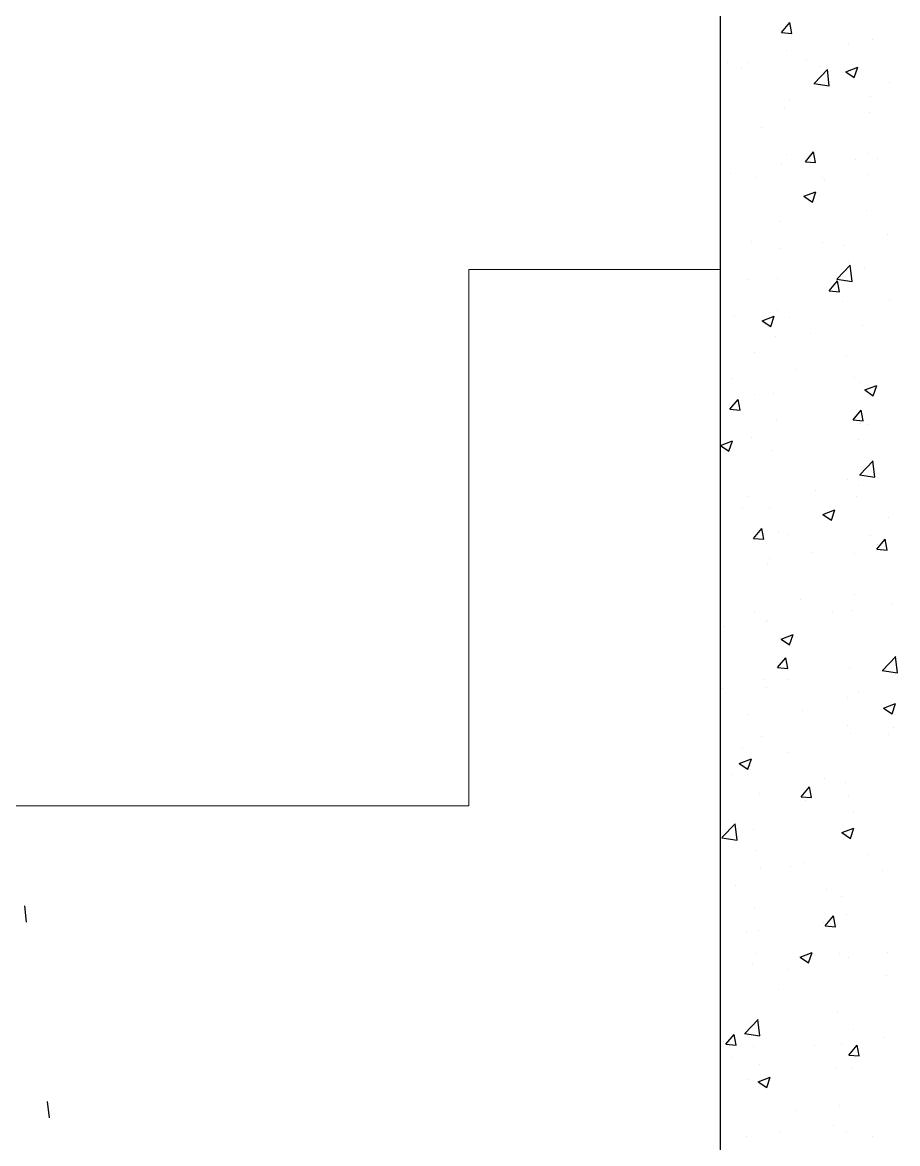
# Model space of a CAD drawing. Header units: millimetres. Extents: x 331487 to 517269, y 198509 to 399936.
# Drawn here: x 419314 to 419823, y 395405 to 396058 of the extents above; entities that cross this region are included whole.
import ezdxf

# ---------------------------------------------------------------- set-up
doc = ezdxf.new("R2010")
doc.units = ezdxf.units.MM
doc.header["$MEASUREMENT"] = 0
doc.layers.add('9th_Column', color=2, linetype='Continuous', lineweight=25)
doc.layers.add('9th_Hatch-4', color=252, linetype='Continuous', lineweight=5)
doc.layers.add('COLUMN', color=6, linetype='Continuous')

msp = doc.modelspace()

# ---------------------------------------------------------------- linework, layer by layer
at = {"layer": '9th_Column'}
msp.add_line((419720.13, 398049.03), (419720.13, 392649.03), dxfattribs=at)
at = {"layer": '9th_Hatch-4', "linetype": 'Continuous'}
for p, q in [((419573.66, 395914.61), (419720.13, 395914.61)), ((419573.66, 395602.11), (419573.66, 395914.61)), ((419261.16, 395602.11), (419573.66, 395602.11))]:
    msp.add_line(p, q, dxfattribs=at)
at = {"layer": 'COLUMN', "color": 2, "linetype": 'Continuous'}
for p, q in [((419755.78, 396052.55), (419760.6, 396058.3)), ((419761.76, 396052.02), (419760.6, 396058.29)), ((419755.78, 396052.55), (419761.76, 396052.03)), ((419809, 396048.61), (419809, 396048.61)), ((419758.49, 396042.21), (419758.49, 396042.21)), ((419794.9, 396045.33), (419794.9, 396045.33)), ((419724.56, 396034.81), (419724.56, 396034.81)), ((419736.58, 396035.31), (419736.58, 396035.31)), ((419770.25, 396036.86), (419770.25, 396036.86)), ((419732.37, 396031.88), (419732.37, 396031.88)), ((419774.77, 396022.95), (419782.56, 396031.07)), ((419777.94, 396032.55), (419777.94, 396032.55)), ((419783.58, 396021.48), (419782.47, 396030.98)), ((419793.18, 396029.66), (419800.18, 396032.35)), ((419793.18, 396029.66), (419798.15, 396026.31)), ((419798.15, 396026.31), (419800.18, 396032.35)), ((419774.68, 396022.86), (419783.58, 396021.48)), ((419818.86, 396023.37), (419818.86, 396023.37)), ((419807.79, 396015.32), (419807.79, 396015.32)), ((419757.27, 396008.92), (419757.27, 396008.92)), ((419760.54, 396013.36), (419760.54, 396013.36)), ((419807.09, 396005.74), (419807.09, 396005.74)), ((419743.94, 395997.42), (419743.94, 395997.42)), ((419769.66, 395977.33), (419774.48, 395983.08)), ((419775.63, 395976.8), (419774.48, 395983.07)), ((419806.57, 395982.03), (419806.57, 395982.03)), ((419756.06, 395975.63), (419756.06, 395975.63)), ((419758.47, 395981.45), (419758.47, 395981.45)), ((419769.66, 395977.33), (419775.64, 395976.81)), ((419798.73, 395978.36), (419798.73, 395978.36)), ((419811.85, 395979.2), (419811.85, 395979.2)), ((419726.17, 395970.28), (419726.17, 395970.28)), ((419805.82, 395969.59), (419805.82, 395969.59)), ((419740.42, 395968.35), (419740.42, 395968.35)), ((419779.55, 395968.02), (419779.55, 395968.02)), ((419780.79, 395966.29), (419780.79, 395966.29)), ((419768.85, 395957.15), (419775.85, 395959.84)), ((419768.85, 395957.15), (419773.82, 395953.79)), ((419773.82, 395953.79), (419775.84, 395959.84)), ((419805.35, 395948.74), (419805.35, 395948.74)), ((419754.84, 395942.34), (419754.84, 395942.34)), ((419738.57, 395930.62), (419738.57, 395930.62)), ((419779.51, 395930.15), (419779.51, 395930.15)), ((419817.39, 395935.14), (419817.39, 395935.14)), ((419754.48, 395926.85), (419754.48, 395926.85)), ((419791.95, 395928.37), (419791.95, 395928.37)), ((419788.03, 395908.99), (419795.82, 395917.1)), ((419794.61, 395918.7), (419794.61, 395918.7)), ((419796.83, 395907.52), (419795.73, 395917.01)), ((419804.14, 395915.45), (419804.14, 395915.45)), ((419736.29, 395908.69), (419736.29, 395908.69)), ((419753.63, 395909.05), (419753.63, 395909.05)), ((419783.53, 395902.11), (419788.35, 395907.86)), ((419787.94, 395908.89), (419796.83, 395907.51)), ((419789.51, 395901.58), (419788.35, 395907.85)), ((419783.53, 395902.11), (419789.51, 395901.59)), ((419753.21, 395890.71), (419753.21, 395890.71)), ((419791.08, 395895.69), (419791.08, 395895.69)), ((419818.57, 395896.74), (419818.57, 395896.74)), ((419728.17, 395887.41), (419728.17, 395887.41)), ((419744.52, 395884.63), (419751.52, 395887.32)), ((419744.52, 395884.63), (419749.49, 395881.28)), ((419749.49, 395881.28), (419751.51, 395887.32)), ((419760.25, 395886.73), (419760.25, 395886.73)), ((419802.92, 395882.16), (419802.92, 395882.16)), ((419752.41, 395875.76), (419752.41, 395875.76)), ((419772.48, 395877.27), (419772.48, 395877.27)), ((419740.18, 395866.09), (419740.18, 395866.09)), ((419793.57, 395863.84), (419793.57, 395863.84)), ((419764.77, 395856.25), (419764.77, 395856.25)), ((419798.44, 395851.73), (419798.44, 395851.73)), ((419726.9, 395851.27), (419726.9, 395851.27)), ((419801.71, 395848.87), (419801.71, 395848.87)), ((419804.21, 395844.37), (419811.21, 395847.06)), ((419809.18, 395841.02), (419811.2, 395847.06)), ((419725.68, 395833.17), (419730.5, 395838.91)), ((419731.66, 395832.64), (419730.5, 395838.91)), ((419740.12, 395841.72), (419740.12, 395841.72)), ((419751.19, 395842.47), (419751.19, 395842.47)), ((419804.21, 395844.37), (419809.18, 395841.02)), ((419725.68, 395833.17), (419731.66, 395832.65)), ((419797.41, 395826.89), (419802.23, 395832.64)), ((419803.38, 395826.36), (419802.23, 395832.63)), ((419752.59, 395826.44), (419752.59, 395826.44)), ((419797.41, 395826.89), (419803.39, 395826.37)), ((419801.62, 395825.13), (419801.62, 395825.13)), ((419805.97, 395824.18), (419805.97, 395824.18)), ((419720.18, 395812.12), (419727.19, 395814.81)), ((419725.15, 395808.76), (419727.18, 395814.81)), ((419738.47, 395816.81), (419738.47, 395816.81)), ((419800.49, 395815.58), (419800.49, 395815.58)), ((419720.18, 395812.12), (419725.16, 395808.76)), ((419749.98, 395809.18), (419749.98, 395809.18)), ((419801.29, 395795.02), (419809.08, 395803.14)), ((419810.09, 395793.55), (419808.99, 395803.05)), ((419801.2, 395794.93), (419810.09, 395793.55)), ((419794.31, 395792.07), (419794.31, 395792.07)), ((419800.35, 395788.98), (419800.35, 395788.98)), ((419735.99, 395782.06), (419735.99, 395782.06)), ((419775.31, 395785.68), (419775.31, 395785.68)), ((419799.27, 395782.29), (419799.27, 395782.29)), ((419733.11, 395775.34), (419733.11, 395775.34)), ((419748.76, 395775.89), (419748.76, 395775.89)), ((419779.87, 395771.86), (419786.88, 395774.54)), ((419784.84, 395768.5), (419786.87, 395774.54)), ((419786.49, 395773.08), (419786.49, 395773.08)), ((419779.88, 395771.86), (419784.85, 395768.5)), ((419818.27, 395770.11), (419818.27, 395770.11)), ((419739.56, 395757.95), (419744.38, 395763.69)), ((419745.53, 395757.42), (419744.38, 395763.69)), ((419754.2, 395761.9), (419754.2, 395761.9)), ((419759.95, 395760.1), (419759.95, 395760.1)), ((419739.56, 395757.95), (419745.54, 395757.43)), ((419807.58, 395759.65), (419807.58, 395759.65)), ((419811.28, 395751.67), (419816.1, 395757.42)), ((419811.91, 395754.53), (419811.91, 395754.53)), ((419817.26, 395751.14), (419816.1, 395757.41)), ((419774.04, 395749.54), (419774.04, 395749.54)), ((419798.06, 395749.01), (419798.06, 395749.01)), ((419811.28, 395751.67), (419817.26, 395751.15)), ((419747.55, 395742.6), (419747.55, 395742.6)), ((419749.01, 395746.24), (419749.01, 395746.24)), ((419766.6, 395722.25), (419766.6, 395722.25)), ((419798.14, 395725.1), (419798.14, 395725.1)), ((419739.83, 395715.09), (419739.83, 395715.09)), ((419785.61, 395715.08), (419785.61, 395715.08)), ((419796.84, 395715.72), (419796.84, 395715.72)), ((419819.98, 395720), (419819.98, 395720)), ((419746.33, 395709.31), (419746.33, 395709.31)), ((419747.73, 395710.1), (419747.73, 395710.1)), ((419722.7, 395706.8), (419722.7, 395706.8)), ((419755.54, 395699.34), (419762.55, 395702.03)), ((419760.51, 395695.99), (419762.54, 395702.03)), ((419755.54, 395699.34), (419760.52, 395695.99)), ((419753.43, 395682.73), (419758.25, 395688.47)), ((419759.41, 395682.2), (419758.25, 395688.47)), ((419814.54, 395681.06), (419822.33, 395689.18)), ((419823.35, 395679.59), (419822.24, 395689.09)), ((419753.43, 395682.73), (419759.41, 395682.21)), ((419795.63, 395682.43), (419795.63, 395682.43)), ((419822.46, 395683.96), (419822.46, 395683.96)), ((419745.11, 395676.02), (419745.11, 395676.02)), ((419759.3, 395675.64), (419759.3, 395675.64)), ((419814.46, 395680.97), (419823.35, 395679.59)), ((419721.43, 395670.66), (419721.43, 395670.66)), ((419747.13, 395671.15), (419747.13, 395671.15)), ((419800.51, 395668.9), (419800.51, 395668.9)), ((419794.02, 395665.44), (419794.02, 395665.44)), ((419768.21, 395657.72), (419768.21, 395657.72)), ((419815.23, 395659.08), (419822.24, 395661.77)), ((419815.23, 395659.08), (419820.21, 395655.72)), ((419820.2, 395655.72), (419822.23, 395661.77)), ((419821.59, 395655.46), (419821.59, 395655.46)), ((419735.7, 395655.43), (419735.7, 395655.43)), ((419794.41, 395649.14), (419794.41, 395649.14)), ((419743.9, 395642.74), (419743.9, 395642.74)), ((419796.15, 395644.52), (419796.15, 395644.52)), ((419817.98, 395643.48), (419817.98, 395643.48)), ((419821.18, 395647.81), (419821.18, 395647.81)), ((419732.99, 395636.2), (419732.99, 395636.2)), ((419731.21, 395626.83), (419738.21, 395629.51)), ((419736.18, 395623.47), (419738.21, 395629.51)), ((419759.66, 395633.47), (419759.66, 395633.47)), ((419731.21, 395626.83), (419736.19, 395623.47)), ((419727.23, 395620.32), (419727.23, 395620.32)), ((419780.61, 395618.06), (419780.61, 395618.06)), ((419767.31, 395607.51), (419772.13, 395613.26)), ((419773.28, 395606.98), (419772.13, 395613.25)), ((419793.19, 395615.85), (419793.19, 395615.85)), ((419742.68, 395609.45), (419742.68, 395609.45)), ((419767.31, 395607.51), (419773.29, 395606.99)), ((419769.84, 395605.08), (419769.84, 395605.08)), ((419794.88, 395608.37), (419794.88, 395608.37)), ((419797.85, 395598.48), (419797.85, 395598.48)), ((419721.08, 395583.65), (419728.87, 395591.76)), ((419729.88, 395582.18), (419728.78, 395591.67)), ((419739.53, 395588.46), (419739.53, 395588.46)), ((419790.9, 395586.57), (419797.9, 395589.25)), ((419790.9, 395586.57), (419795.88, 395583.21)), ((419795.87, 395583.21), (419797.9, 395589.25)), ((419720.99, 395583.55), (419729.88, 395582.17)), ((419791.98, 395582.56), (419791.98, 395582.56)), ((419741.47, 395576.16), (419741.47, 395576.16)), ((419806.44, 395573.92), (419806.44, 395573.92)), ((419743.53, 395565.63), (419743.53, 395565.63)), ((419761.14, 395566.97), (419761.14, 395566.97)), ((419768.57, 395568.93), (419768.57, 395568.93)), ((419814.52, 395564.71), (419814.52, 395564.71)), ((419728.84, 395555.79), (419728.84, 395555.79)), ((419782.22, 395553.53), (419782.22, 395553.53)), ((419790.76, 395549.27), (419790.76, 395549.27)), ((419316.25, 395534.42), (419315.14, 395543.92)), ((419740.25, 395542.87), (419740.25, 395542.87)), ((419781.18, 395532.29), (419786, 395538.04)), ((419787.16, 395531.76), (419786, 395538.03)), ((419793.72, 395538.81), (419793.72, 395538.81)), ((419780.14, 395534.48), (419780.14, 395534.48)), ((419781.18, 395532.29), (419787.16, 395531.77)), ((419735.4, 395528.8), (419735.4, 395528.8)), ((419742.26, 395529.49), (419742.26, 395529.49)), ((419741.24, 395516.13), (419741.24, 395516.13)), ((419766.57, 395514.05), (419773.57, 395516.74)), ((419766.57, 395514.05), (419771.55, 395510.69)), ((419771.54, 395510.69), (419773.57, 395516.74)), ((419789.55, 395515.98), (419789.55, 395515.98)), ((419794.63, 395513.88), (419794.63, 395513.88)), ((419817.68, 395516.85), (419817.68, 395516.85)), ((419739.03, 395509.58), (419739.03, 395509.58)), ((419759.36, 395506.84), (419759.36, 395506.84)), ((419816.98, 395503.35), (419816.98, 395503.35)), ((419753.83, 395495.03), (419753.83, 395495.03)), ((419788.33, 395482.69), (419788.33, 395482.69)), ((419734.34, 395469.68), (419742.12, 395477.8)), ((419737.82, 395476.29), (419737.82, 395476.29)), ((419743.14, 395468.21), (419742.04, 395477.71)), ((419723.33, 395463.35), (419728.15, 395469.09)), ((419729.31, 395462.82), (419728.15, 395469.08)), ((419734.25, 395469.59), (419743.14, 395468.21)), ((419797.55, 395471.85), (419797.55, 395471.85)), ((419815.71, 395467.2), (419815.71, 395467.2)), ((419721.77, 395465.03), (419721.77, 395465.03)), ((419723.33, 395463.35), (419729.31, 395462.82)), ((419739.24, 395461.84), (419739.24, 395461.84)), ((419775.15, 395462.78), (419775.15, 395462.78)), ((419790.68, 395463.91), (419790.68, 395463.91)), ((419795.06, 395457.07), (419799.88, 395462.82)), ((419801.03, 395456.54), (419799.88, 395462.81)), ((419727.52, 395455.59), (419727.52, 395455.59)), ((419795.06, 395457.07), (419801.04, 395456.55)), ((419742.86, 395451.6), (419742.86, 395451.6)), ((419787.11, 395449.4), (419787.11, 395449.4)), ((419796.24, 395449.35), (419796.24, 395449.35)), ((419736.6, 395443), (419736.6, 395443)), ((419742.24, 395441.54), (419749.24, 395444.22)), ((419742.24, 395441.54), (419747.21, 395438.18)), ((419747.21, 395438.18), (419749.24, 395444.22)), ((419329.5, 395420.46), (419328.4, 395429.95)), ((419789.4, 395427.76), (419789.4, 395427.76)), ((419764.37, 395424.47), (419764.37, 395424.47)), ((419785.9, 395416.11), (419785.9, 395416.11)), ((419735.39, 395409.71), (419735.39, 395409.71)), ((419755.26, 395411.95), (419755.26, 395411.95)), ((419793.43, 395412.18), (419793.43, 395412.18)), ((419808.64, 395409.69), (419808.64, 395409.69))]:
    msp.add_line(p, q, dxfattribs=at)

doc.saveas('drawing.dxf')
